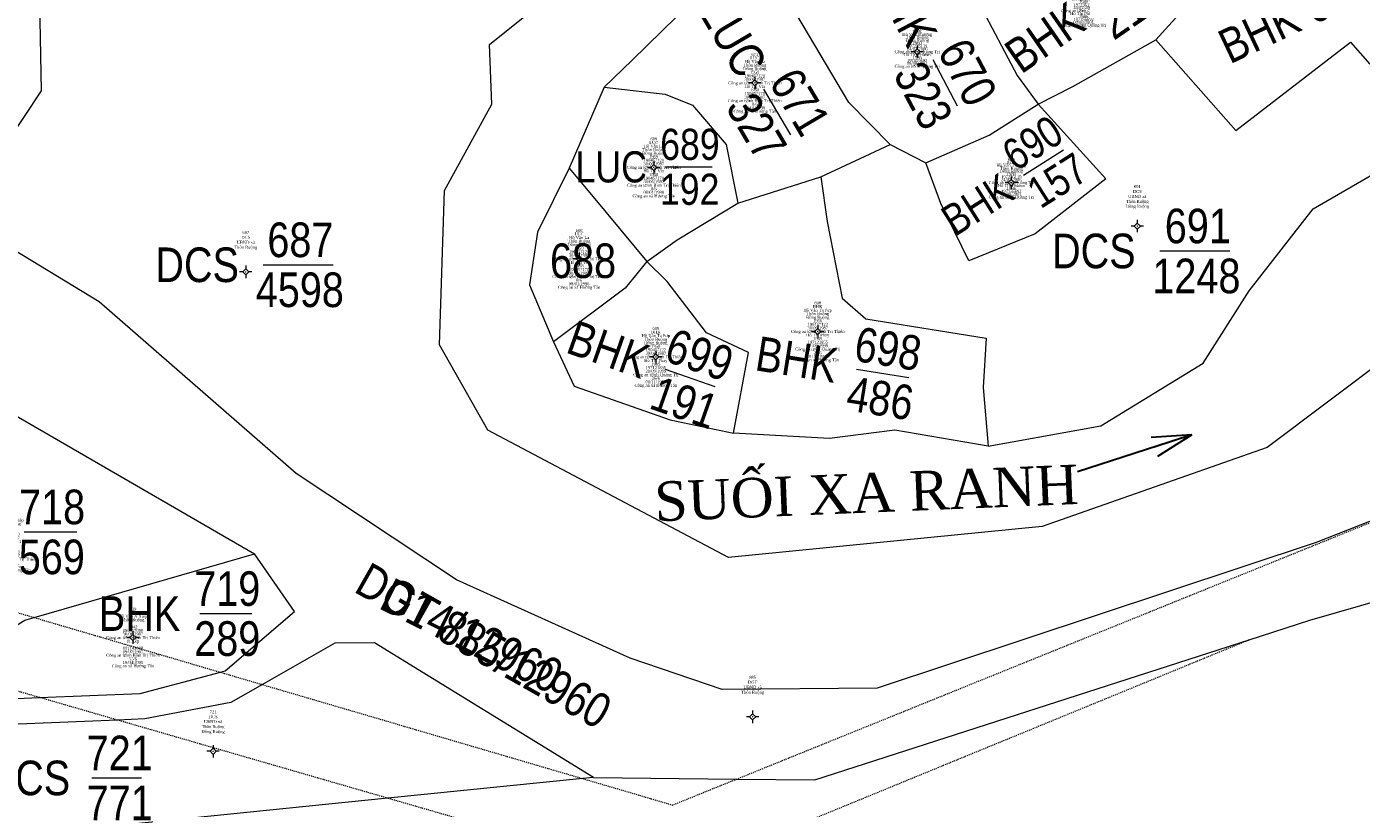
# Model space of a CAD drawing. Header units: metres. Extents: x 545779 to 547235, y 1841259 to 1843294.
# Drawn here: x 546536.8 to 546671.9, y 1842258.1 to 1842337.2 of the extents above; entities that cross this region are included whole.
import ezdxf
from ezdxf.enums import TextEntityAlignment as Align

# ---------------------------------------------------------------- set-up
doc = ezdxf.new("R2010")
doc.units = ezdxf.units.M
doc.header["$MEASUREMENT"] = 0
doc.linetypes.add('DGN Style 1', pattern=[0.09648, 0, -0.09648])
for name, color, linetype, lineweight in [('Level 10', 7, 'Continuous', 0), ('Level 11', 7, 'Continuous', 0), ('Level 13', 7, 'Continuous', 0), ('Level 14', 7, 'Continuous', 0), ('Level 15', 7, 'Continuous', 0), ('Level 23', 7, 'Continuous', 0), ('Level 31', 7, 'Continuous', 0), ('Level 35', 7, 'Continuous', 0), ('Level 39', 7, 'Continuous', 0), ('Level 50', 7, 'Continuous', 0)]:
    doc.layers.add(name, color=color, linetype=linetype, lineweight=lineweight)
doc.styles.add('Style-VHtimei', font='VHtimei.shx')
doc.styles.add('Style-vnarialNarrowI', font='vnarialNarrowI.shx')
doc.styles.add('Style-Vntimei', font='Vntimei.shx')
doc.dimstyles.get("Standard").update_dxf_attribs({"dimtxt": 0.18, "dimasz": 0.18, "dimexe": 0.18, "dimexo": 0.0625, "dimgap": 0.09, "dimtad": 0, "dimtih": 1, "dimtoh": 1, "dimdec": 4, "dimzin": 0, "dimdsep": 46, "dimtxsty": 'Standard', "dimcen": 0.09, "dimadec": 0, "dimazin": 0, "dimtfac": 1, "dimtdec": 4, "dimtofl": 0, "dimtmove": 0, "dimatfit": 3, "dimfxl": 1, "dimtolj": 1, "dimtzin": 0, "dimarcsym": 0})

# ---------------------------------------------------------------- blocks, each defined once
blk = doc.blocks.new('TerminatorOpen_0.5')
at = {"color": 0, "linetype": 'ByBlock', "lineweight": -2}
for q in [(-1, 0.25), (-1, 0), (-1, -0.25)]:
    blk.add_line((0, 0), q, dxfattribs=at)
blk = doc.blocks.new('N_THUA_910')
at = {"layer": 'Level 13', "color": 230, "linetype": 'Continuous', "lineweight": 0, "style": 'Style-vnarialNarrowI'}
blk.add_text('BHK 667/402', height=3.499981, rotation=359.999851, dxfattribs=at).set_placement((0.126361, 0.007441), align=Align.MIDDLE_CENTER)
blk = doc.blocks.new('N_THUA_911')
at = {"layer": 'Level 13', "color": 230, "linetype": 'Continuous', "lineweight": 13, "flags": 128}
blk.add_lwpolyline([(-2.840359, 0.007969), (2.479858, -0.001677)], dxfattribs=at)
at = {"layer": 'Level 13', "color": 230, "linetype": 'Continuous', "lineweight": 0, "style": 'Style-vnarialNarrowI'}
blk.add_text('668', height=3.49998, rotation=359.999973, dxfattribs=at).set_placement((-0.00995, 0.779505), align=Align.CENTER)
blk.add_text('BHK ', height=3.49998, rotation=359.999973, dxfattribs=at).set_placement((-3.715868, 0.005203), align=Align.MIDDLE_RIGHT)
blk.add_text('214', height=3.49998, rotation=359.999973, dxfattribs=at).set_placement((-0.074278, -0.780789), align=Align.TOP_CENTER)
blk = doc.blocks.new('N_THUA_913')
at = {"layer": 'Level 13', "color": 230, "linetype": 'Continuous', "lineweight": 13, "flags": 128}
blk.add_lwpolyline([(-2.840595, -0.00158), (2.487081, -0.003686)], dxfattribs=at)
at = {"layer": 'Level 13', "color": 230, "linetype": 'Continuous', "lineweight": 0, "style": 'Style-vnarialNarrowI'}
blk.add_text('670', height=3.499976, rotation=359.999917, dxfattribs=at).set_placement((-0.039017, 0.773944), align=Align.CENTER)
blk.add_text('BHK ', height=3.499976, rotation=359.999917, dxfattribs=at).set_placement((-3.719508, -0.003839), align=Align.MIDDLE_RIGHT)
blk.add_text('323', height=3.499976, rotation=359.999917, dxfattribs=at).set_placement((-0.068977, -0.780822), align=Align.TOP_CENTER)
blk = doc.blocks.new('N_THUA_914')
at = {"layer": 'Level 13', "color": 230, "linetype": 'Continuous', "lineweight": 13, "flags": 128}
blk.add_lwpolyline([(-2.82462, -0.004265), (2.53308, 0.002231)], dxfattribs=at)
at = {"layer": 'Level 13', "color": 230, "linetype": 'Continuous', "lineweight": 0, "style": 'Style-vnarialNarrowI'}
blk.add_text('671', height=3.499979, rotation=359.999864, dxfattribs=at).set_placement((0.15988, 0.772785), align=Align.CENTER)
blk.add_text('LUC ', height=3.499979, rotation=359.999864, dxfattribs=at).set_placement((-3.764453, -0.003651), align=Align.MIDDLE_RIGHT)
blk.add_text('327', height=3.499979, rotation=359.999864, dxfattribs=at).set_placement((0.093091, -0.787971), align=Align.TOP_CENTER)
blk = doc.blocks.new('N_THUA_926')
at = {"layer": 'Level 13', "color": 230, "linetype": 'Continuous', "lineweight": 13, "flags": 128}
blk.add_lwpolyline([(-2.61, 0), (4.47, 0)], dxfattribs=at)
at = {"layer": 'Level 13', "color": 230, "linetype": 'Continuous', "lineweight": 0, "style": 'Style-vnarialNarrowI'}
blk.add_text('687', height=3.49998, dxfattribs=at).set_placement((1.159274, 0.78), align=Align.CENTER)
blk.add_text('DCS ', height=3.49998, dxfattribs=at).set_placement((-3.946954, -0.00001), align=Align.MIDDLE_RIGHT)
blk.add_text('4598', height=3.49998, dxfattribs=at).set_placement((1.103083, -0.78002), align=Align.TOP_CENTER)
blk = doc.blocks.new('N_THUA_928')
at = {"layer": 'Level 13', "color": 230, "linetype": 'Continuous', "lineweight": 0, "style": 'Style-vnarialNarrowI'}
blk.add_text('688', height=3.49998, dxfattribs=at).set_placement((0.168231, -0.00001), align=Align.MIDDLE_CENTER)
blk = doc.blocks.new('N_THUA_929')
at = {"layer": 'Level 13', "color": 230, "linetype": 'Continuous', "lineweight": 13, "flags": 128}
blk.add_lwpolyline([(-2.844447, 0), (2.47778, 0)], dxfattribs=at)
at = {"layer": 'Level 13', "color": 230, "linetype": 'Continuous', "lineweight": 0, "style": 'Style-vnarialNarrowI'}
blk.add_text('689', height=3.499937, dxfattribs=at).set_placement((-0.032311, 0.777779), align=Align.CENTER)
blk.add_text('LUC ', height=3.499937, dxfattribs=at).set_placement((-3.769311, -0.005589), align=Align.MIDDLE_RIGHT)
blk.add_text('192', height=3.499937, dxfattribs=at).set_placement((-0.06223, -0.777845), align=Align.TOP_CENTER)
blk = doc.blocks.new('N_THUA_930')
at = {"layer": 'Level 13', "color": 230, "linetype": 'Continuous', "lineweight": 13, "flags": 128}
blk.add_lwpolyline([(-2.817314, 0.000222), (2.527572, -0.000374)], dxfattribs=at)
at = {"layer": 'Level 13', "color": 230, "linetype": 'Continuous', "lineweight": 0, "style": 'Style-vnarialNarrowI'}
blk.add_text('690', height=3.499928, rotation=0.00012, dxfattribs=at).set_placement((-0.011595, 0.781339), align=Align.CENTER)
blk.add_text('BHK ', height=3.499928, rotation=0.00012, dxfattribs=at).set_placement((-3.712614, 0.003305), align=Align.MIDDLE_RIGHT)
blk.add_text('157', height=3.499928, rotation=0.00012, dxfattribs=at).set_placement((0.091554, -0.780711), align=Align.TOP_CENTER)
blk = doc.blocks.new('N_THUA_931')
at = {"layer": 'Level 13', "color": 230, "linetype": 'Continuous', "lineweight": 13, "flags": 128}
blk.add_lwpolyline([(-2.62, 0), (4.46, 0)], dxfattribs=at)
at = {"layer": 'Level 13', "color": 230, "linetype": 'Continuous', "lineweight": 0, "style": 'Style-vnarialNarrowI'}
blk.add_text('691', height=3.49998, dxfattribs=at).set_placement((1.234692, 0.78), align=Align.CENTER)
blk.add_text('DCS ', height=3.49998, dxfattribs=at).set_placement((-3.946954, -0.00001), align=Align.MIDDLE_RIGHT)
blk.add_text('1248', height=3.49998, dxfattribs=at).set_placement((1.093083, -0.78002), align=Align.TOP_CENTER)
blk = doc.blocks.new('N_THUA_938')
at = {"layer": 'Level 13', "color": 230, "linetype": 'Continuous', "lineweight": 13, "flags": 128}
blk.add_lwpolyline([(-2.834351, -0.00854), (2.521926, -0.00101)], dxfattribs=at)
at = {"layer": 'Level 13', "color": 230, "linetype": 'Continuous', "lineweight": 0, "style": 'Style-vnarialNarrowI'}
blk.add_text('698', height=3.499924, rotation=0.000087, dxfattribs=at).set_placement((0.011019, 0.779694), align=Align.CENTER)
blk.add_text('BHK ', height=3.499924, rotation=0.000087, dxfattribs=at).set_placement((-3.718118, -0.003757), align=Align.MIDDLE_RIGHT)
blk.add_text('486', height=3.499924, rotation=0.000087, dxfattribs=at).set_placement((0.013082, -0.78873), align=Align.TOP_CENTER)
blk = doc.blocks.new('N_THUA_939')
at = {"layer": 'Level 13', "color": 230, "linetype": 'Continuous', "lineweight": 13, "flags": 128}
blk.add_lwpolyline([(-2.871693, -0.002397), (2.438466, -0.001482)], dxfattribs=at)
at = {"layer": 'Level 13', "color": 230, "linetype": 'Continuous', "lineweight": 0, "style": 'Style-vnarialNarrowI'}
blk.add_text('699', height=3.499926, rotation=0.000033, dxfattribs=at).set_placement((-0.074809, 0.784426), align=Align.CENTER)
blk.add_text('BHK ', height=3.499926, rotation=0.000033, dxfattribs=at).set_placement((-3.720348, -0.001311), align=Align.MIDDLE_RIGHT)
blk.add_text('191', height=3.499926, rotation=0.000033, dxfattribs=at).set_placement((0.092619, -0.776921), align=Align.TOP_CENTER)
blk = doc.blocks.new('N_THUA_956')
at = {"layer": 'Level 13', "color": 230, "linetype": 'Continuous', "lineweight": 13, "flags": 128}
blk.add_lwpolyline([(-2.84, 0), (2.48, 0)], dxfattribs=at)
at = {"layer": 'Level 13', "color": 230, "linetype": 'Continuous', "lineweight": 0, "style": 'Style-vnarialNarrowI'}
blk.add_text('718', height=3.49998, dxfattribs=at).set_placement((-0.011769, 0.78), align=Align.CENTER)
blk.add_text('BHK ', height=3.49998, dxfattribs=at).set_placement((-3.719263, -0.00001), align=Align.MIDDLE_RIGHT)
blk.add_text('569', height=3.49998, dxfattribs=at).set_placement((-0.03671, -0.78002), align=Align.TOP_CENTER)
blk = doc.blocks.new('N_THUA_957')
at = {"layer": 'Level 13', "color": 230, "linetype": 'Continuous', "lineweight": 13, "flags": 128}
blk.add_lwpolyline([(-2.84, 0), (2.41, 0)], dxfattribs=at)
at = {"layer": 'Level 13', "color": 230, "linetype": 'Continuous', "lineweight": 0, "style": 'Style-vnarialNarrowI'}
blk.add_text('719', height=3.49998, dxfattribs=at).set_placement((-0.07671, 0.78), align=Align.CENTER)
blk.add_text('BHK ', height=3.49998, dxfattribs=at).set_placement((-3.719263, -0.00001), align=Align.MIDDLE_RIGHT)
blk.add_text('289', height=3.49998, dxfattribs=at).set_placement((-0.07671, -0.78002), align=Align.TOP_CENTER)
blk = doc.blocks.new('N_THUA_959')
at = {"layer": 'Level 13', "color": 230, "linetype": 'Continuous', "lineweight": 13, "flags": 128}
blk.add_lwpolyline([(-2.87, 0), (2.17, 0)], dxfattribs=at)
at = {"layer": 'Level 13', "color": 230, "linetype": 'Continuous', "lineweight": 0, "style": 'Style-vnarialNarrowI'}
blk.add_text('721', height=3.49998, dxfattribs=at).set_placement((-0.045308, 0.78), align=Align.CENTER)
blk.add_text('DCS ', height=3.49998, dxfattribs=at).set_placement((-3.946954, -0.00001), align=Align.MIDDLE_RIGHT)
blk.add_text('771', height=3.49998, dxfattribs=at).set_placement((-0.045308, -0.78002), align=Align.TOP_CENTER)
blk = doc.blocks.new('N_THUA_1140')
at = {"layer": 'Level 13', "color": 230, "linetype": 'Continuous', "lineweight": 0, "style": 'Style-vnarialNarrowI'}
blk.add_text('DGT 885/12960', height=3.499972, rotation=0.000036, dxfattribs=at).set_placement((0.136566, -0.002965), align=Align.MIDDLE_CENTER)
blk = doc.blocks.new('N_THUA_1144')
at = {"layer": 'Level 14', "color": 2, "linetype": 'Continuous', "lineweight": 0, "style": 'Style-vnarialNarrowI'}
blk.add_text('D14/12960', height=3.499981, rotation=359.999976, dxfattribs=at).set_placement((0.129656, -0.011252), align=Align.MIDDLE_CENTER)
blk = doc.blocks.new('CENTRD')
at = {"layer": 'Level 11', "linetype": 'Continuous', "lineweight": 0}
h = blk.add_hatch(color=3, dxfattribs=at)
edge = h.paths.add_edge_path()
edge.add_arc((-0.0025, 0), 1.500056, 0, 360)
at = {"layer": 'Level 11', "color": 3, "linetype": 'Continuous', "lineweight": 0}
for p, q in [((-6.200231, 0), (-12.600469, 0)), ((0, 6.200231), (-6.200231, 0)), ((-6.200231, 0), (0, -6.200231)), ((0, 12.600469), (0, 6.200231)), ((6.200231, 0), (0, 6.200231)), ((0, -6.200231), (6.200231, 0)), ((12.400462, 0), (6.200231, 0)), ((0, -6.200231), (0, -12.600469))]:
    blk.add_line(p, q, dxfattribs=at)

msp = doc.modelspace()

# ---------------------------------------------------------------- linework, layer by layer
at = {"layer": 'Level 10', "color": 7, "linetype": 'Continuous', "lineweight": 0, "flags": 128}
for points in [[(546633.25, 1842339.51), (546637.06, 1842332.31), (546639.18, 1842329.4)], [(546624.21, 1842325.3), (546620.01, 1842329.56), (546614.76, 1842338.45)], [(546654.08, 1842339.17), (546651.09, 1842335.89)], [(546639.18, 1842329.4), (546642.7, 1842331.19), (546651.09, 1842335.89)], [(546651.09, 1842335.89), (546659.21, 1842326.73), (546670.81, 1842335.67), (546672.78, 1842333.43), (546675.53, 1842336.24)], [(546595.26, 1842331.13), (546601.43, 1842330.4), (546604.18, 1842329.29), (546607.59, 1842325.3), (546608.79, 1842319.37)], [(546639.18, 1842329.4), (546646.04, 1842321.84), (546638.87, 1842316.26), (546632.17, 1842313.54), (546629.34, 1842319.32), (546627.8, 1842323.44)], [(546627.8, 1842323.44), (546634.24, 1842326.26), (546639.18, 1842329.4)], [(546617.17, 1842322.02), (546624.21, 1842325.3)], [(546624.21, 1842325.3), (546627.8, 1842323.44)], [(546591.69, 1842322.91), (546594.15, 1842320), (546599.56, 1842313.45)], [(546608.79, 1842319.37), (546617.17, 1842322.02)], [(546617.17, 1842322.02), (546617.83, 1842317.51), (546619.36, 1842309.76), (546621.74, 1842307.64), (546633.91, 1842305.69), (546633.61, 1842300.72), (546634.14, 1842294.76)], [(546685.34, 1842292.1), (546667.35, 1842285.02), (546622.88, 1842270.27), (546607.21, 1842270.11), (546597.88, 1842273.3), (546580.29, 1842281.24), (546564.05, 1842291.98), (546544.1, 1842309.39), (546527.64, 1842319.37)], [(546599.56, 1842313.45), (546602.65, 1842315.66), (546608.79, 1842319.37)], [(546599.56, 1842313.45), (546597.38, 1842310.76), (546590.12, 1842305.33)], [(546608.34, 1842296.09), (546609.87, 1842304.26), (546605.62, 1842306.24), (546601.62, 1842311.43), (546599.56, 1842313.45)], [(546533.35, 1842299.2), (546559.84, 1842283.85)], [(546660.54, 1842275.14), (546666.7, 1842277.13), (546692.76, 1842284.63), (546726.32, 1842296.32)], [(546537.55, 1842277.41), (546559.84, 1842283.85)], [(546556.4, 1842271.87), (546556.87, 1842272), (546563.89, 1842278.01), (546559.84, 1842283.85)], [(546528.33, 1842272.13), (546536.58, 1842277.13), (546537.55, 1842277.41)], [(546594.17, 1842261.21), (546571.99, 1842274.84), (546567.98, 1842274.81), (546560.65, 1842270.62)], [(546608.65, 1842261.05), (546616.58, 1842260.97), (546660.54, 1842275.14)], [(546545.97, 1842267.03), (546535.94, 1842266.63), (546525.92, 1842268.63), (546515.77, 1842271.04)], [(546527.31, 1842271.52), (546535.75, 1842269.23), (546538.06, 1842269.32)], [(546538.06, 1842269.32), (546548.27, 1842269.71), (546556.4, 1842271.87)], [(546560.65, 1842270.62), (546557.45, 1842268.8), (546548.73, 1842267.14), (546545.97, 1842267.03)], [(546593.08, 1842261.1), (546573.35, 1842259.11)], [(546594.17, 1842261.21), (546593.08, 1842261.1)], [(546594.17, 1842261.21), (546608.65, 1842261.05)], [(546573.35, 1842259.11), (546529.18, 1842254.64)]]:
    msp.add_lwpolyline(points, dxfattribs=at)
at = {"layer": 'Level 23', "color": 12, "linetype": 'Continuous', "lineweight": 0, "flags": 128}
for points in [[(546685.34, 1842292.1), (546667.35, 1842285.02), (546622.88, 1842270.27), (546607.21, 1842270.11), (546597.88, 1842273.3), (546580.29, 1842281.24), (546564.05, 1842291.98), (546544.1, 1842309.39), (546527.64, 1842319.37)], [(546533.35, 1842299.2), (546559.84, 1842283.85)], [(546660.54, 1842275.14), (546666.7, 1842277.13), (546692.76, 1842284.63), (546726.32, 1842296.32)], [(546556.4, 1842271.87), (546556.87, 1842272), (546563.89, 1842278.01), (546559.84, 1842283.85)], [(546594.17, 1842261.21), (546571.99, 1842274.84), (546567.98, 1842274.81), (546560.65, 1842270.62)], [(546608.65, 1842261.05), (546616.58, 1842260.97), (546660.54, 1842275.14)], [(546545.97, 1842267.03), (546535.94, 1842266.63), (546525.92, 1842268.63), (546515.77, 1842271.04)], [(546527.31, 1842271.52), (546535.75, 1842269.23), (546538.06, 1842269.32)], [(546538.06, 1842269.32), (546548.27, 1842269.71), (546556.4, 1842271.87)], [(546560.65, 1842270.62), (546557.45, 1842268.8), (546548.73, 1842267.14), (546545.97, 1842267.03)], [(546594.17, 1842261.21), (546608.65, 1842261.05)]]:
    msp.add_lwpolyline(points, dxfattribs=at)
at = {"layer": 'Level 31', "color": 4, "linetype": 'Continuous', "lineweight": 0, "flags": 128}
for points in [[(546691.68, 1842315.6), (546685.23, 1842311.05), (546680.96, 1842308.59), (546662.39, 1842294.64), (546639.58, 1842286.64), (546607.83, 1842283.5), (546583.46, 1842296.37), (546578.58, 1842305.01), (546579.09, 1842320.64), (546583.86, 1842329.4), (546583.63, 1842335.45), (546591.59, 1842341.84), (546596.15, 1842350.52), (546589.15, 1842351.07), (546583.53, 1842352.66), (546575.7, 1842359.31), (546565.82, 1842364.23), (546549.27, 1842355.46), (546538.09, 1842339.7), (546538.24, 1842330.75), (546534.8, 1842325.53), (546527.64, 1842319.37)], [(546595.26, 1842331.13), (546598.07, 1842333.85), (546610.08, 1842345.6)], [(546634.14, 1842294.76), (546645.55, 1842296.81), (546655.9, 1842303.17), (546660.54, 1842310.48), (546667.05, 1842318.79), (546680.5, 1842326.59), (546690.91, 1842330.58), (546700.78, 1842334.63)], [(546595.26, 1842331.13), (546591.69, 1842322.91)], [(546591.69, 1842322.91), (546588.51, 1842316.42), (546587.68, 1842311.1), (546590.12, 1842305.33)], [(546590.12, 1842305.33), (546592.21, 1842300.84), (546601.94, 1842297.42), (546608.34, 1842296.09)], [(546634.14, 1842294.76), (546624.69, 1842296.37), (546618.05, 1842295.55), (546608.34, 1842296.09)]]:
    msp.add_lwpolyline(points, dxfattribs=at)
at = {"layer": 'Level 50', "color": 230, "linetype": 'DGN Style 1', "lineweight": 0, "flags": 128}
for points in [[(546608.65, 1842261.05), (546685.34, 1842292.1)], [(546523.54, 1842281.52), (546537.55, 1842277.41)], [(546537.55, 1842277.41), (546556.4, 1842271.87)], [(546660.54, 1842275.14), (546601.61, 1842250.93), (546573.35, 1842259.11)], [(546538.06, 1842269.32), (546528.33, 1842272.13)], [(546556.4, 1842271.87), (546560.65, 1842270.62)], [(546560.65, 1842270.62), (546593.08, 1842261.1)], [(546545.97, 1842267.03), (546538.06, 1842269.32)], [(546573.35, 1842259.11), (546545.97, 1842267.03)], [(546593.08, 1842261.1), (546602.17, 1842258.43), (546608.65, 1842261.05)]]:
    msp.add_lwpolyline(points, dxfattribs=at)

# ---------------------------------------------------------------- block references
at = {"layer": 'Level 11', "color": 3, "linetype": 'Continuous', "lineweight": 0, "xscale": 0.049998, "yscale": 0.049998, "zscale": 0.049998}
for p in [(546626.94, 1842334.7), (546610.5, 1842331.55), (546600.27, 1842322.99), (546636.47, 1842321.45), (546649.23, 1842317.05), (546592.71, 1842313.73), (546558.96, 1842312.41), (546616.87, 1842306.38), (546600.48, 1842303.8), (546547.54, 1842275.39), (546610.28, 1842267.36), (546555.65, 1842263.87)]:
    msp.add_blockref('CENTRD', p, dxfattribs=at)
at = {"layer": 'Level 13', "color": 230, "linetype": 'Continuous', "lineweight": 0}
for name, p, rotation in [('N_THUA_911', (546647.22, 1842341.25), 34.690058), ('N_THUA_910', (546668.52, 1842340.02), 25.273674), ('N_THUA_914', (546612.83, 1842328.48), 300.564161)]:
    msp.add_blockref(name, p, dxfattribs=dict(at, rotation=rotation))
for name, p, xscale, yscale, zscale, rotation in [('N_THUA_913', (546629.84, 1842331.41), 1.000001, 1.000001, 1.000001, 297.886383), ('N_THUA_930', (546639.84, 1842323.56), 0.900001, 0.900001, 0.900001, 32.441044), ('N_THUA_939', (546604.14, 1842301.6), 0.999998, 0.999998, 0.999998, 340.63389), ('N_THUA_938', (546623.59, 1842302.13), 0.999999, 0.999999, 0.999999, 350.896782), ('N_THUA_1140', (546582.94, 1842274.64), 1.000002, 1.000002, 1.000002, 330.489947)]:
    msp.add_blockref(name, p, dxfattribs=dict(at, xscale=xscale, yscale=yscale, zscale=zscale, rotation=rotation))
at = {"layer": 'Level 13', "color": 230, "linetype": 'Continuous', "lineweight": 0, "xscale": 0.899999, "yscale": 0.899999, "zscale": 0.899999}
msp.add_blockref('N_THUA_929', (546603.96, 1842323.05), dxfattribs=at)
at = {"layer": 'Level 13', "color": 230, "linetype": 'Continuous', "lineweight": 0}
for name, p in [('N_THUA_931', (546654.12, 1842314.53)), ('N_THUA_926', (546563.33, 1842313.13)), ('N_THUA_928', (546592.94, 1842313.54)), ('N_THUA_956', (546539.36, 1842286.08)), ('N_THUA_957', (546557.16, 1842277.81)), ('N_THUA_959', (546546.24, 1842261.17))]:
    msp.add_blockref(name, p, dxfattribs=at)
at = {"layer": 'Level 14', "color": 2, "linetype": 'Continuous', "lineweight": 0, "rotation": 333.413233}
msp.add_blockref('N_THUA_1144', (546581.74, 1842275.64), dxfattribs=at)

# ---------------------------------------------------------------- texts
at = {"layer": 'Level 15', "color": 3, "linetype": 'Continuous', "lineweight": 0, "char_height": 0.3, "attachment_point": 5, "style": 'Style-Vntimei'}
for s, insert, line_spacing_factor in [('668\\PBHK\\PHå V¨n Th\xad¬ng\\PTh«n Ruéng\\P§ång Ruéng\\P1980\\P197236119\\P24/02/2006\\PC«ng an t∅nh Qu¶ng TrÞ\\PHå ThÞ Phu«m\\P1986\\P197155692\\P08/08/2001\\PC«ng an t∅nh Qu¶ng TrÞ\\P \\P \\P \\P', (546643.79, 1842338.82), 0.585), ('670\\PBHK\\PHå V¨n Th\xad¬ng\\PTh«n Ruéng\\P§ång Ruéng\\P1980\\P197236119\\P24/02/2006\\PC«ng an t∅nh Qu¶ng TrÞ\\PHå ThÞ Phu«m\\P1986\\P197155692\\P08/08/2001\\PC«ng an t∅nh Qu¶ng TrÞ\\P \\P \\P \\P', (546626.94, 1842334.65), 0.585), ('671\\PLUC\\PHå V¨n La\\PTh«n Ruéng\\P§ång Ruéng\\P1959\\P190457120\\P30/06/1987\\PC«ng an t∅nh B×nh TrÞ Thiªn\\PHå ThÞ Via\\P1958\\P190457170\\P30/06/1987\\PC«ng an t∅nh B×nh TrÞ Thiªn\\P8/6\\P08/01/1998\\PC«ng an x· H\xadíng T©n\\P', (546610.5, 1842331.5), 0.72), ('689\\PLUC\\PHå V¨n La\\PTh«n Ruéng\\P§ång Ruéng\\P1959\\P190457120\\P30/06/1987\\PC«ng an t∅nh B×nh TrÞ Thiªn\\PHå ThÞ Via\\P1958\\P190457170\\P30/06/1987\\PC«ng an t∅nh B×nh TrÞ Thiªn\\P8/6\\P08/01/1998\\PC«ng an x· H\xadíng T©n\\P', (546600.27, 1842322.94), 0.72), ('690\\PBHK\\PHå V¨n Th\xad¬ng\\PTh«n Ruéng\\P§ång Ruéng\\P1980\\P197236119\\P24/02/2006\\PC«ng an t∅nh Qu¶ng TrÞ\\PHå ThÞ Phu«m\\P1986\\P197155692\\P08/08/2001\\PC«ng an t∅nh Qu¶ng TrÞ\\P \\P \\P \\P', (546636.47, 1842321.4), 0.585), ('688\\PLUC\\PHå V¨n La\\PTh«n Ruéng\\P§ång Ruéng\\P1959\\P190457120\\P30/06/1987\\PC«ng an t∅nh B×nh TrÞ Thiªn\\PHå ThÞ Via\\P1958\\P190457170\\P30/06/1987\\PC«ng an t∅nh B×nh TrÞ Thiªn\\P8/6\\P08/01/1998\\PC«ng an x· H\xadíng T©n\\P', (546592.71, 1842313.68), 0.72), ('698\\PBHK\\PHå V¨n Ta P\xadp\\PTh«n Ruéng\\P§ång Ruéng\\P1958\\P190457122\\P30/06/1987\\PC«ng an t∅nh B×nh TrÞ Thiªn\\PHå ThÞ Phay\\P1965\\P197121855\\P21/09/1999\\PC«ng an t∅nh Qu¶ng TrÞ\\P26/6\\P01/11/1998\\PC«ng an x· H\xadíng T©n\\P', (546616.87, 1842306.33), 0.72), ('699\\PBHK\\PHå V¨n Ta P\xadp\\PTh«n Ruéng\\P§ång Ruéng\\P1958\\P190457122\\P30/06/1987\\PC«ng an t∅nh B×nh TrÞ Thiªn\\PHå ThÞ Phay\\P1965\\P197121855\\P21/09/1999\\PC«ng an t∅nh Qu¶ng TrÞ\\P26/6\\P01/11/1998\\PC«ng an x· H\xadíng T©n\\P', (546600.48, 1842303.75), 0.72), ('718\\PBHK\\PHå V¨n A Xiªp\\PTh«n Ruéng\\P \\P1942\\P190457090\\P30/06/1987\\PC«ng an t∅nh B×nh TrÞ Thiªn\\PPÝ XÕp\\P \\P191143008\\P09/07/1987\\PC«ng an t∅nh B×nh TrÞ Thiªn\\P55/6\\P19/04/2005\\PC«ng an x· H\xadíng T©n\\P', (546535.03, 1842285.07), 0.72), ('719\\PBHK\\PHå V¨n A Xiªp\\PTh«n Ruéng\\P \\P1942\\P190457090\\P30/06/1987\\PC«ng an t∅nh B×nh TrÞ Thiªn\\PPÝ XÕp\\P \\P191143008\\P09/07/1987\\PC«ng an t∅nh B×nh TrÞ Thiªn\\P55/6\\P19/04/2005\\PC«ng an x· H\xadíng T©n\\P', (546547.54, 1842275.34), 0.72)]:
    msp.add_mtext(s, dxfattribs=dict(at, insert=insert, line_spacing_factor=line_spacing_factor))
for s, insert in [('691\\PDCS\\PUBND x·\\PTh«n Ruéng\\P§ång Ruéng\\P \\P \\P \\P \\P \\P \\P \\P \\P \\P \\P \\P \\P', (546649.23, 1842317)), ('687\\PDCS\\PUBND x¨\\PTh«n Ruéng\\P \\P \\P \\P \\P \\P \\P \\P \\P \\P \\P \\P \\P \\P', (546558.96, 1842312.36)), ('885\\PDGT\\PUBND x·\\PTh«n Ruéng\\P \\P \\P \\P \\P \\P \\P \\P \\P \\P \\P \\P \\P \\P', (546610.28, 1842267.31)), ('721\\PDCS\\PUBND x·\\PTh«n Ruéng\\P§ång Ruéng\\P \\P \\P \\P \\P \\P \\P \\P \\P \\P \\P \\P \\P', (546555.65, 1842263.82))]:
    msp.add_mtext(s, dxfattribs=dict(at, insert=insert))
at = {"layer": 'Level 39', "color": 120, "linetype": 'Continuous', "lineweight": 0, "style": 'Style-VHtimei'}
msp.add_text('suèi Xa Ranh', height=4, rotation=2.3567, dxfattribs=at).set_placement((546621.8, 1842290.03), align=Align.MIDDLE_CENTER)

# ---------------------------------------------------------------- leaders
at = {"layer": 'Level 35', "color": 4, "linetype": 'Continuous', "lineweight": 0}
msp.add_leader([(546654.76, 1842295.9), (546643.16, 1842292.18)], dimstyle='Standard', override={"dimtxt": 4, "dimasz": 4, "dimgap": 0, "dimtxsty": 'Style-Vntimei', "dimldrblk": 'TerminatorOpen_0.5'}, dxfattribs=at)

doc.saveas('drawing.dxf')
